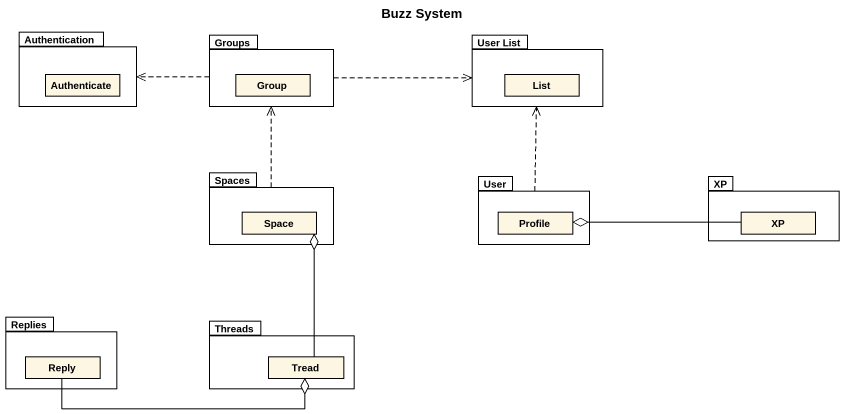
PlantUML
@startuml
title Buzz System
hide circle
hide empty members
package Authentication {
  class Authenticate
}
package Groups {
  class "Group" as Group_
}
package "User List" as User_List {
  class List
}
package Spaces {
  class Space
}
package User {
  class Profile
}
package XP {
  class "XP" as XP_2
}
package Replies {
  class Reply
}
package Threads {
  class Tread
}
Groups .left.> Authentication
Groups .right.> User_List
Spaces .up.> Groups
User .up.> User_List
Space o-- Tread
Profile o-right- XP_2
Tread o-left- Reply
@enduml
